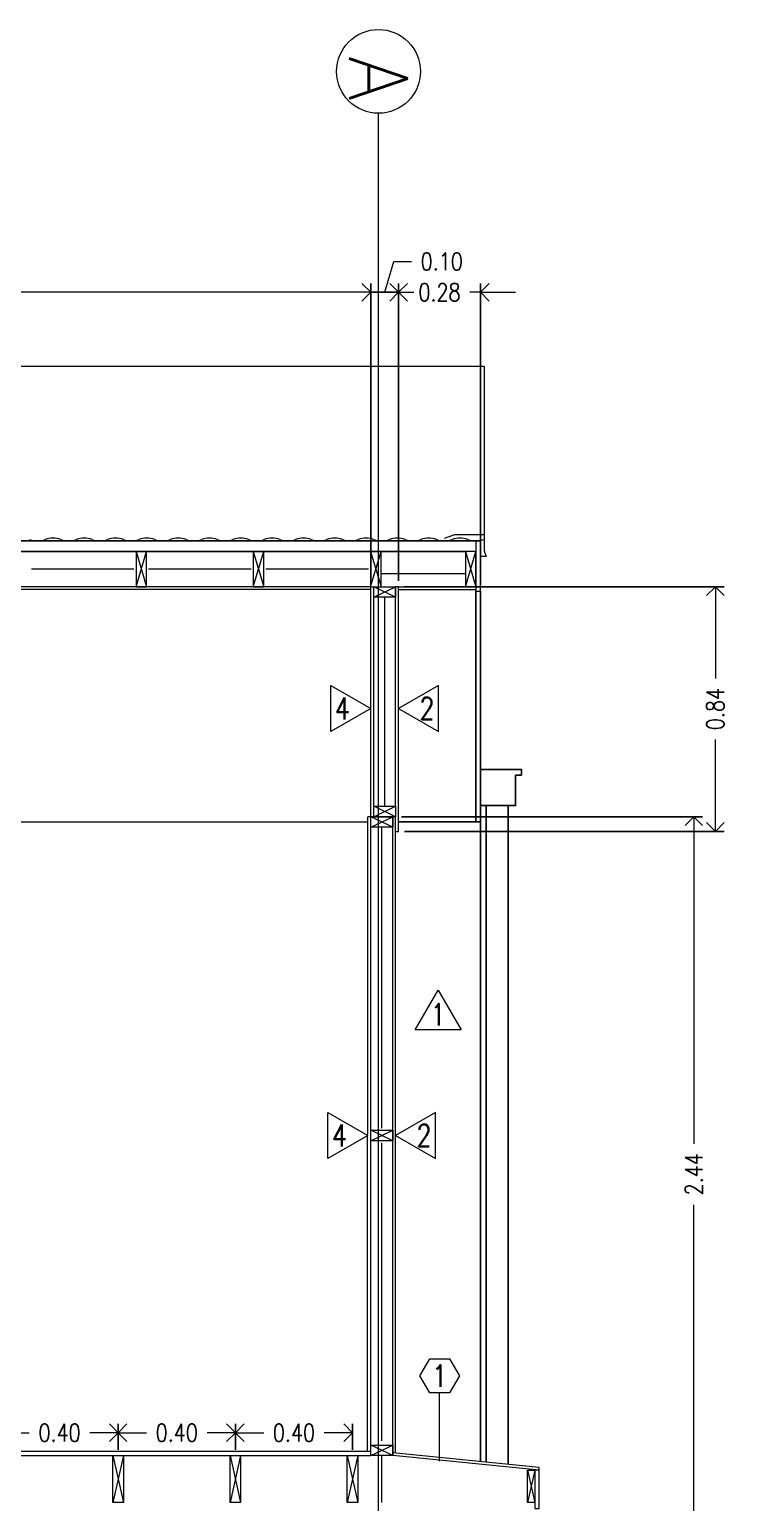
# Model space of a CAD drawing. Header units: inches. Extents: x 10.8 to 60.4, y 12.2 to 79.7.
# Drawn here: x 54.33 to 56.71, y 65.38 to 70.41 of the extents above; entities that cross this region are included whole.
import ezdxf
from ezdxf.enums import TextEntityAlignment as Align

# ---------------------------------------------------------------- set-up
doc = ezdxf.new("R2010")
doc.units = ezdxf.units.IN
doc.header["$MEASUREMENT"] = 0
doc.layers.get('DEFPOINTS').update_dxf_attribs({"color": 210})
for name, color, linetype, lineweight in [('A-ANNO-DIMS', 3, 'Continuous', 18), ('A-ANNO-SYMB', 3, 'Continuous', 18), ('A-ANNO-TEXT', 3, 'Continuous', 18), ('A-DETL-MBND', 3, 'Continuous', 18), ('A-ELEV-IDEN', 3, 'Continuous', 18), ('A-ELEV-MBE2', 4, 'Continuous', 25), ('A-WALL-PATT', 8, 'Continuous', 18), ('A-WALL-STUD', 3, 'Continuous', 18)]:
    doc.layers.add(name, color=color, linetype=linetype, lineweight=lineweight)
doc.styles.add('E-ROMANS', font='romans.shx', dxfattribs={"width": 0.8})
doc.dimstyles.new('E-0050_ARW_12', dxfattribs={"dimscale": 0.001, "dimtxt": 60, "dimasz": 60, "dimexe": 30, "dimexo": 20, "dimgap": 30, "dimtad": 0, "dimzin": 0, "dimdsep": 46, "dimtxsty": 'E-ROMANS', "dimblk": 'OPEN90', "dimcen": 30, "dimclrd": 256, "dimclre": 256, "dimclrt": 256, "dimadec": 0, "dimazin": 0, "dimtfac": 1, "dimtmove": 1, "dimatfit": 3, "dimldrblk": 'OPEN90', "dimfxl": 1, "dimtfill": 1, "dimtolj": 1, "dimtzin": 0, "dimlwd": -1, "dimarcsym": 0})

# ---------------------------------------------------------------- blocks, each defined once
blk = doc.blocks.new('_Open90')
at = {"color": 0, "linetype": 'ByBlock', "lineweight": -2}
for p, q in [((0, 0), (-1, 0)), ((-0.5, 0.5), (0, 0)), ((0, 0), (-0.5, -0.5))]:
    blk.add_line(p, q, dxfattribs=at)
blk = doc.blocks.new('*D1267')
at = {"layer": 'A-ANNO-DIMS', "lineweight": -2, "transparency": 16777216}
for p, q in [((55.5956, 67.7229), (56.6231, 67.7229)), ((55.5956, 65.2829), (56.6231, 65.2829))]:
    blk.add_line(p, q, dxfattribs=at)
at = {"layer": 'A-ANNO-DIMS', "transparency": 16777216}
for p, q in [((56.5931, 67.6629), (56.5931, 66.6072)), ((56.5931, 65.3429), (56.5931, 66.3986))]:
    blk.add_line(p, q, dxfattribs=at)
at = {"layer": 'DEFPOINTS', "color": 0, "transparency": 16777216}
for p in [(55.5756, 67.7229), (56.5931, 67.7229), (55.5756, 65.2829)]:
    blk.add_point(p, dxfattribs=at)
at = {"layer": 'A-ANNO-DIMS', "transparency": 16777216, "xscale": 0.06, "yscale": 0.06, "zscale": 0.06}
for p, rotation in [((56.5931, 67.7229), 90), ((56.5931, 65.2829), 270)]:
    blk.add_blockref('_Open90', p, dxfattribs=dict(at, rotation=rotation))
at = {"layer": 'A-ANNO-DIMS', "transparency": 16777216, "insert": (56.5931, 66.5029), "char_height": 0.06, "attachment_point": 5, "rotation": 90, "style": 'E-ROMANS', "bg_fill": 3, "box_fill_scale": 1.25, "bg_fill_color": 256, "bg_fill_true_color": 13158600, "bg_fill_transparency": 0}
blk.add_mtext('\\A1;2.44', dxfattribs=at)
blk = doc.blocks.new('*D1284')
at = {"layer": 'A-ANNO-DIMS', "lineweight": -2, "transparency": 16777216}
for p, q in [((54.2286, 65.5629), (54.2286, 65.6511)), ((54.6286, 65.5629), (54.6286, 65.6511))]:
    blk.add_line(p, q, dxfattribs=at)
at = {"layer": 'A-ANNO-DIMS', "transparency": 16777216}
for p, q in [((54.2886, 65.6211), (54.3255, 65.6211)), ((54.5686, 65.6211), (54.5318, 65.6211))]:
    blk.add_line(p, q, dxfattribs=at)
at = {"layer": 'DEFPOINTS', "color": 0, "transparency": 16777216}
for p in [(54.6286, 65.6211), (54.2286, 65.5429), (54.6286, 65.5429)]:
    blk.add_point(p, dxfattribs=at)
at = {"layer": 'A-ANNO-DIMS', "transparency": 16777216, "xscale": 0.06, "yscale": 0.06, "zscale": 0.06, "rotation": 180}
blk.add_blockref('_Open90', (54.2286, 65.6211), dxfattribs=at)
at = {"layer": 'A-ANNO-DIMS', "transparency": 16777216, "xscale": 0.06, "yscale": 0.06, "zscale": 0.06}
blk.add_blockref('_Open90', (54.6286, 65.6211), dxfattribs=at)
at = {"layer": 'A-ANNO-DIMS', "transparency": 16777216, "insert": (54.4286, 65.6211), "char_height": 0.06, "attachment_point": 5, "style": 'E-ROMANS', "bg_fill": 3, "box_fill_scale": 1.25, "bg_fill_color": 256, "bg_fill_true_color": 13158600, "bg_fill_transparency": 0}
blk.add_mtext('\\A1;0.40', dxfattribs=at)
blk = doc.blocks.new('*D1285')
at = {"layer": 'A-ANNO-DIMS', "lineweight": -2, "transparency": 16777216}
for p, q in [((54.6286, 65.5629), (54.6286, 65.6511)), ((55.0286, 65.5629), (55.0286, 65.6511))]:
    blk.add_line(p, q, dxfattribs=at)
at = {"layer": 'A-ANNO-DIMS', "transparency": 16777216}
for p, q in [((54.6886, 65.6211), (54.7255, 65.6211)), ((54.9686, 65.6211), (54.9318, 65.6211))]:
    blk.add_line(p, q, dxfattribs=at)
at = {"layer": 'DEFPOINTS', "color": 0, "transparency": 16777216}
for p in [(55.0286, 65.6211), (54.6286, 65.5429), (55.0286, 65.5429)]:
    blk.add_point(p, dxfattribs=at)
at = {"layer": 'A-ANNO-DIMS', "transparency": 16777216, "xscale": 0.06, "yscale": 0.06, "zscale": 0.06, "rotation": 180}
blk.add_blockref('_Open90', (54.6286, 65.6211), dxfattribs=at)
at = {"layer": 'A-ANNO-DIMS', "transparency": 16777216, "xscale": 0.06, "yscale": 0.06, "zscale": 0.06}
blk.add_blockref('_Open90', (55.0286, 65.6211), dxfattribs=at)
at = {"layer": 'A-ANNO-DIMS', "transparency": 16777216, "insert": (54.8286, 65.6211), "char_height": 0.06, "attachment_point": 5, "style": 'E-ROMANS', "bg_fill": 3, "box_fill_scale": 1.25, "bg_fill_color": 256, "bg_fill_true_color": 13158600, "bg_fill_transparency": 0}
blk.add_mtext('\\A1;0.40', dxfattribs=at)
blk = doc.blocks.new('*D1286')
at = {"layer": 'A-ANNO-DIMS', "lineweight": -2, "transparency": 16777216}
for p, q in [((55.0286, 65.5629), (55.0286, 65.6511)), ((55.4286, 65.5629), (55.4286, 65.6511))]:
    blk.add_line(p, q, dxfattribs=at)
at = {"layer": 'A-ANNO-DIMS', "transparency": 16777216}
for p, q in [((55.0886, 65.6211), (55.1255, 65.6211)), ((55.3686, 65.6211), (55.3318, 65.6211))]:
    blk.add_line(p, q, dxfattribs=at)
at = {"layer": 'DEFPOINTS', "color": 0, "transparency": 16777216}
for p in [(55.4286, 65.6211), (55.0286, 65.5429), (55.4286, 65.5429)]:
    blk.add_point(p, dxfattribs=at)
at = {"layer": 'A-ANNO-DIMS', "transparency": 16777216, "xscale": 0.06, "yscale": 0.06, "zscale": 0.06, "rotation": 180}
blk.add_blockref('_Open90', (55.0286, 65.6211), dxfattribs=at)
at = {"layer": 'A-ANNO-DIMS', "transparency": 16777216, "xscale": 0.06, "yscale": 0.06, "zscale": 0.06}
blk.add_blockref('_Open90', (55.4286, 65.6211), dxfattribs=at)
at = {"layer": 'A-ANNO-DIMS', "transparency": 16777216, "insert": (55.2286, 65.6211), "char_height": 0.06, "attachment_point": 5, "style": 'E-ROMANS', "bg_fill": 3, "box_fill_scale": 1.25, "bg_fill_color": 256, "bg_fill_true_color": 13158600, "bg_fill_transparency": 0}
blk.add_mtext('\\A1;0.40', dxfattribs=at)
blk = doc.blocks.new('*D1350')
at = {"layer": 'A-ANNO-DIMS', "lineweight": -2, "transparency": 16777216}
for p, q in [((55.6056, 68.5079), (56.6966, 68.5079)), ((55.6056, 67.6729), (56.6966, 67.6729))]:
    blk.add_line(p, q, dxfattribs=at)
at = {"layer": 'A-ANNO-DIMS', "transparency": 16777216}
for p, q in [((56.6666, 68.4479), (56.6666, 68.1947)), ((56.6666, 67.7329), (56.6666, 67.9861))]:
    blk.add_line(p, q, dxfattribs=at)
at = {"layer": 'DEFPOINTS', "color": 0, "transparency": 16777216}
for p in [(55.5856, 68.5079), (56.6666, 68.5079), (55.5856, 67.6729)]:
    blk.add_point(p, dxfattribs=at)
at = {"layer": 'A-ANNO-DIMS', "transparency": 16777216, "xscale": 0.06, "yscale": 0.06, "zscale": 0.06}
for p, rotation in [((56.6666, 68.5079), 90), ((56.6666, 67.6729), 270)]:
    blk.add_blockref('_Open90', p, dxfattribs=dict(at, rotation=rotation))
at = {"layer": 'A-ANNO-DIMS', "transparency": 16777216, "insert": (56.6666, 68.0904), "char_height": 0.06, "attachment_point": 5, "rotation": 90, "style": 'E-ROMANS', "bg_fill": 3, "box_fill_scale": 1.25, "bg_fill_color": 256, "bg_fill_true_color": 13158600, "bg_fill_transparency": 0}
blk.add_mtext('\\A1;0.84', dxfattribs=at)
blk = doc.blocks.new('*D1354')
at = {"layer": 'A-ANNO-DIMS', "lineweight": -2, "transparency": 16777216}
for p, q in [((52.1286, 68.5279), (52.1286, 69.5425)), ((55.4906, 68.5279), (55.4906, 69.5425))]:
    blk.add_line(p, q, dxfattribs=at)
at = {"layer": 'A-ANNO-DIMS', "transparency": 16777216}
for p, q in [((52.1886, 69.5125), (53.7065, 69.5125)), ((55.4306, 69.5125), (53.9128, 69.5125))]:
    blk.add_line(p, q, dxfattribs=at)
at = {"layer": 'DEFPOINTS', "color": 0, "transparency": 16777216}
for p in [(55.4906, 69.5125), (52.1286, 68.5079), (55.4906, 68.5079)]:
    blk.add_point(p, dxfattribs=at)
at = {"layer": 'A-ANNO-DIMS', "transparency": 16777216, "xscale": 0.06, "yscale": 0.06, "zscale": 0.06, "rotation": 180}
blk.add_blockref('_Open90', (52.1286, 69.5125), dxfattribs=at)
at = {"layer": 'A-ANNO-DIMS', "transparency": 16777216, "xscale": 0.06, "yscale": 0.06, "zscale": 0.06}
blk.add_blockref('_Open90', (55.4906, 69.5125), dxfattribs=at)
at = {"layer": 'A-ANNO-DIMS', "transparency": 16777216, "insert": (53.8096, 69.5125), "char_height": 0.06, "attachment_point": 5, "style": 'E-ROMANS', "bg_fill": 3, "box_fill_scale": 1.25, "bg_fill_color": 256, "bg_fill_true_color": 13158600, "bg_fill_transparency": 0}
blk.add_mtext('\\A1;3.36', dxfattribs=at)
blk = doc.blocks.new('*D1355')
at = {"layer": 'A-ANNO-DIMS', "transparency": 16777216}
for p, q in [((55.5381, 69.5125), (55.5696, 69.6175)), ((55.5696, 69.6175), (55.6296, 69.6175)), ((55.4306, 69.5125), (55.3706, 69.5125)), ((55.4906, 69.5125), (55.5856, 69.5125)), ((55.4906, 69.5125), (55.5856, 69.5125)), ((55.6456, 69.5125), (55.7056, 69.5125))]:
    blk.add_line(p, q, dxfattribs=at)
at = {"layer": 'A-ANNO-DIMS', "lineweight": -2, "transparency": 16777216}
for p, q in [((55.4906, 68.5279), (55.4906, 69.5425)), ((55.5856, 68.5279), (55.5856, 69.5425))]:
    blk.add_line(p, q, dxfattribs=at)
at = {"layer": 'DEFPOINTS', "color": 0, "transparency": 16777216}
for p in [(55.5856, 69.5125), (55.4906, 68.5079), (55.5856, 68.5079)]:
    blk.add_point(p, dxfattribs=at)
at = {"layer": 'A-ANNO-DIMS', "transparency": 16777216, "xscale": 0.06, "yscale": 0.06, "zscale": 0.06}
blk.add_blockref('_Open90', (55.4906, 69.5125), dxfattribs=at)
at = {"layer": 'A-ANNO-DIMS', "transparency": 16777216, "xscale": 0.06, "yscale": 0.06, "zscale": 0.06, "rotation": 180}
blk.add_blockref('_Open90', (55.5856, 69.5125), dxfattribs=at)
at = {"layer": 'A-ANNO-DIMS', "transparency": 16777216, "insert": (55.7328, 69.6175), "char_height": 0.06, "attachment_point": 5, "style": 'E-ROMANS', "bg_fill": 3, "box_fill_scale": 1.25, "bg_fill_color": 256, "bg_fill_true_color": 13158600, "bg_fill_transparency": 0}
blk.add_mtext('\\A1;0.10', dxfattribs=at)
blk = doc.blocks.new('*D1356')
at = {"layer": 'A-ANNO-DIMS', "lineweight": -2, "transparency": 16777216}
for p, q in [((55.5856, 68.5279), (55.5856, 69.5425)), ((55.8646, 68.5129), (55.8646, 69.5425))]:
    blk.add_line(p, q, dxfattribs=at)
at = {"layer": 'A-ANNO-DIMS', "transparency": 16777216}
for p, q in [((55.5256, 69.5125), (55.4656, 69.5125)), ((55.5856, 69.5125), (55.622, 69.5125)), ((55.8646, 69.5125), (55.8283, 69.5125)), ((55.9246, 69.5125), (55.9846, 69.5125))]:
    blk.add_line(p, q, dxfattribs=at)
at = {"layer": 'DEFPOINTS', "color": 0, "transparency": 16777216}
for p in [(55.8646, 69.5125), (55.5856, 68.5079), (55.8646, 68.4929)]:
    blk.add_point(p, dxfattribs=at)
at = {"layer": 'A-ANNO-DIMS', "transparency": 16777216, "xscale": 0.06, "yscale": 0.06, "zscale": 0.06}
blk.add_blockref('_Open90', (55.5856, 69.5125), dxfattribs=at)
at = {"layer": 'A-ANNO-DIMS', "transparency": 16777216, "xscale": 0.06, "yscale": 0.06, "zscale": 0.06, "rotation": 180}
blk.add_blockref('_Open90', (55.8646, 69.5125), dxfattribs=at)
at = {"layer": 'A-ANNO-DIMS', "transparency": 16777216, "insert": (55.7251, 69.5125), "char_height": 0.06, "attachment_point": 5, "style": 'E-ROMANS', "bg_fill": 3, "box_fill_scale": 1.25, "bg_fill_color": 256, "bg_fill_true_color": 13158600, "bg_fill_transparency": 0}
blk.add_mtext('\\A1;0.28', dxfattribs=at)

msp = doc.modelspace()

# ---------------------------------------------------------------- linework, layer by layer
at = {"layer": 'A-ANNO-SYMB'}
msp.add_line((55.5171, 61.5135), (55.5171, 70.1232), dxfattribs=at)
msp.add_lwpolyline([(55.7424, 68.6734), (55.7424, 68.6734), (55.7771, 68.6857), (55.8771, 68.6857), (55.8771, 68.6307), (55.8846, 68.6107), (55.8671, 68.6107)], dxfattribs=at)
msp.add_circle((55.5171, 70.2662), 0.143, dxfattribs=at)
for centre, start, end in [((54.3526, 68.7371), 248.5813, 291.4187), ((54.4061, 68.6009), 68.5813, 111.4187), ((54.4595, 68.7371), 248.5813, 291.4187), ((54.5129, 68.6009), 68.5813, 111.4187), ((54.5663, 68.7371), 248.5813, 291.4187), ((54.6198, 68.6009), 68.5813, 111.4187), ((54.6732, 68.7371), 248.5813, 291.4187), ((54.7266, 68.6009), 68.5813, 111.4187), ((54.78, 68.7371), 248.5813, 291.4187), ((54.8335, 68.6009), 68.5813, 111.4187), ((54.8869, 68.7371), 248.5813, 291.4187), ((54.9403, 68.6009), 68.5813, 111.4187), ((54.9937, 68.7371), 248.5813, 291.4187), ((55.0472, 68.6009), 68.5813, 111.4187), ((55.1006, 68.7371), 248.5813, 291.4187), ((55.154, 68.6009), 68.5813, 111.4187), ((55.2074, 68.7371), 248.5813, 291.4187), ((55.2609, 68.6009), 68.5813, 111.4187), ((55.3143, 68.7371), 248.5813, 291.4187), ((55.3677, 68.6009), 68.5813, 111.4187), ((55.4211, 68.7371), 248.5813, 291.4187), ((55.4746, 68.6009), 68.5813, 111.4187), ((55.528, 68.7371), 248.5813, 291.4187), ((55.5814, 68.6009), 68.5813, 111.4187), ((55.6348, 68.7371), 248.5813, 291.4187), ((55.6882, 68.6009), 68.5813, 111.4187), ((55.7417, 68.7371), 248.5813, 291.4187), ((55.7951, 68.6009), 68.5813, 111.4187), ((55.8485, 68.7371), 248.5813, 291.4187)]:
    msp.add_arc(centre, 0.0731, start, end, dxfattribs=at)
at = {"layer": 'A-ANNO-TEXT'}
for points in [[(55.4906, 68.0926), (55.3547, 68.0142), (55.3547, 68.171)], [(55.5856, 68.0926), (55.7215, 68.0142), (55.7215, 68.171)], [(55.4806, 66.6354), (55.3447, 66.557), (55.3447, 66.7139)]]:
    msp.add_lwpolyline(points, close=True, dxfattribs=at)
at = {"layer": 'A-DETL-MBND'}
for p, q in [((55.5256, 68.5529), (55.8136, 68.5529)), ((55.4906, 68.5079), (52.1186, 68.5079)), ((55.4906, 68.4979), (52.1286, 68.4979)), ((55.5856, 68.5079), (55.8136, 68.5079)), ((55.5856, 68.4979), (55.8496, 68.4979)), ((55.4797, 65.5579), (55.4806, 67.7229)), ((55.4906, 65.5579), (55.4906, 67.7229)), ((55.5756, 65.552), (55.5756, 67.7229))]:
    msp.add_line(p, q, dxfattribs=at)
for points in [[(55.5006, 67.7229), (55.4906, 67.7229), (55.4906, 68.5079)], [(55.5006, 67.7589), (55.5006, 68.5079)], [(55.5756, 67.7589), (55.5756, 68.5079)], [(55.5856, 68.5079), (55.5756, 68.5079)], [(55.4906, 67.7229), (55.4806, 67.7229)], [(55.5656, 65.5429), (55.5656, 67.7229)], [(48.6416, 65.5579), (55.4906, 65.5579)], [(48.6416, 65.5429), (55.4906, 65.5429)]]:
    msp.add_lwpolyline(points, dxfattribs=at)
at = {"layer": 'A-ELEV-MBE2'}
msp.add_line((52.1286, 67.7061), (55.4806, 67.7047), dxfattribs=at)
for points in [[(48.2826, 68.6639), (55.8646, 68.6639)], [(48.2826, 68.6279), (55.8136, 68.6279)], [(55.8646, 67.8847), (56.0046, 67.8847), (56.0046, 67.8647), (55.9846, 67.8647), (55.9846, 67.7609), (55.8646, 67.7609)]]:
    msp.add_lwpolyline(points, dxfattribs=at)
at = {"layer": 'A-WALL-PATT', "ltscale": 0.15}
for p, q in [((54.6826, 68.5679), (54.3326, 68.5679)), ((55.0826, 68.5679), (54.7326, 68.5679)), ((55.4826, 68.5679), (55.1326, 68.5679))]:
    msp.add_line(p, q, dxfattribs=at)
at = {"layer": 'A-WALL-PATT', "ltscale": 0.1}
for p, q in [((55.5381, 67.7589), (55.5381, 68.4719)), ((55.5281, 66.6604), (55.5281, 67.6869)), ((55.5281, 65.5929), (55.5281, 66.6104)), ((55.5281, 65.3829), (55.5281, 65.5429))]:
    msp.add_line(p, q, dxfattribs=at)
at = {"layer": 'A-WALL-STUD'}
msp.add_lwpolyline([(55.8496, 68.6639), (55.8496, 68.5079), (55.8496, 68.4929), (55.8646, 68.4929), (55.8646, 68.6639), (55.8496, 68.6639)], dxfattribs=at)

# ---------------------------------------------------------------- texts
at = {"layer": 'A-ANNO-TEXT', "char_height": 0.075, "attachment_point": 5, "style": 'E-ROMANS'}
for s, insert, rotation in [('\\pi-0.45,l0.45,t0.45;4', (55.3937, 68.0926), 359.9995), ('\\pi-0.45,l0.45,t0.45;2', (55.6825, 68.0926), 0.0005), ('\\pi-0.45,l0.45,t0.45;4', (55.3837, 66.6354), 359.9995)]:
    msp.add_mtext(s, dxfattribs=dict(at, insert=insert, rotation=rotation))
at = {"layer": 'A-ANNO-TEXT', "style": 'E-ROMANS'}
msp.add_attdef('A', text='0.00', height=0.2, rotation=270, dxfattribs=at).set_placement((55.5171, 70.242), align=Align.MIDDLE_CENTER)

# ---------------------------------------------------------------- next in the draw order: dimensions: what is measured, and where the dimension line sits
at = {"layer": 'A-ANNO-DIMS'}
for base, p1, p2, picture, middle in [((55.4906, 69.5125), (52.1286, 68.5079), (55.4906, 68.5079), '*D1354', (53.8096, 69.5125)), ((54.6286, 65.6211), (54.2286, 65.5429), (54.6286, 65.5429), '*D1284', (54.4286, 65.6211))]:
    dim = msp.add_linear_dim(base=base, p1=p1, p2=p2, dimstyle='E-0050_ARW_12', dxfattribs=at)
    dim.commit()
    dim.dimension.update_dxf_attribs({"geometry": picture, "text_midpoint": middle})
dim = msp.add_linear_dim(base=(56.5931, 67.7229), p1=(55.5756, 65.2829), p2=(55.5756, 67.7229), angle=270, dimstyle='E-0050_ARW_12', dxfattribs=at)
dim.commit()
dim.dimension.update_dxf_attribs({"geometry": '*D1267', "text_midpoint": (56.5931, 66.5029)})

# ---------------------------------------------------------------- next in the draw order: linework, layer by layer
at = {"layer": 'A-ANNO-TEXT'}
msp.add_line((55.7257, 65.5242), (55.7257, 65.7567), dxfattribs=at)
for points in [[(55.7202, 67.1312), (55.7987, 66.9954), (55.6418, 66.9954)], [(55.5756, 66.6354), (55.7115, 66.557), (55.7115, 66.7139)], [(55.692, 65.7567), (55.6584, 65.815), (55.692, 65.8733), (55.7594, 65.8733), (55.793, 65.815), (55.7594, 65.7567)]]:
    msp.add_lwpolyline(points, close=True, dxfattribs=at)
at = {"layer": 'A-DETL-MBND'}
for p, q in [((56.0656, 65.503), (55.5656, 65.553)), ((56.0656, 65.4929), (55.5656, 65.5429)), ((56.0656, 65.4929), (56.0656, 65.503))]:
    msp.add_line(p, q, dxfattribs=at)
msp.add_lwpolyline([(55.5756, 67.6729), (55.5856, 67.6729), (55.5856, 68.5079)], dxfattribs=at)
at = {"layer": 'A-ELEV-MBE2'}
for q in [(55.5856, 67.7061), (55.8646, 65.5231)]:
    msp.add_line((55.8646, 67.7061), q, dxfattribs=at)
for points in [[(55.8496, 68.4929), (55.8496, 67.7061)], [(55.8646, 68.4929), (55.8646, 67.7061)], [(55.8846, 67.7609), (55.8846, 65.5211)], [(55.9596, 65.5136), (55.9596, 67.7609)]]:
    msp.add_lwpolyline(points, dxfattribs=at)
at = {"layer": 'A-WALL-STUD'}
for p, q in [((55.5656, 66.6174), (55.4906, 66.6534)), ((55.4906, 66.6174), (55.5656, 66.6534)), ((55.5656, 65.5429), (55.4906, 65.5789)), ((55.4906, 65.5429), (55.5656, 65.5789)), ((56.0506, 65.4929), (56.0256, 65.3829)), ((56.0256, 65.4929), (56.0506, 65.3829))]:
    msp.add_line(p, q, dxfattribs=at)
for points in [[(54.7256, 68.6279), (54.6896, 68.6279), (54.6896, 68.5079), (54.7256, 68.5079)], [(55.1256, 68.6279), (55.0896, 68.6279), (55.0896, 68.5079), (55.1256, 68.5079)], [(55.5656, 66.6174), (55.4906, 66.6174), (55.4906, 66.6534), (55.5656, 66.6534)], [(55.5656, 65.5429), (55.4906, 65.5429), (55.4906, 65.5789), (55.5656, 65.5789)], [(56.0506, 65.4929), (56.0506, 65.3829), (56.0256, 65.3829), (56.0256, 65.4929)], [(56.0506, 65.4929), (56.0506, 65.3829), (56.0506, 65.3629), (56.0656, 65.3629), (56.0656, 65.4929)]]:
    msp.add_lwpolyline(points, close=True, dxfattribs=at)
for points in [[(54.6896, 68.6279), (54.7256, 68.5079)], [(54.6896, 68.5079), (54.7256, 68.6279)], [(55.0896, 68.6279), (55.1256, 68.5079)], [(55.0896, 68.5079), (55.1256, 68.6279)]]:
    msp.add_lwpolyline(points, dxfattribs=at)

# ---------------------------------------------------------------- next in the draw order: texts
at = {"layer": 'A-ANNO-TEXT', "char_height": 0.075, "attachment_point": 5, "style": 'E-ROMANS'}
for s, insert, rotation in [('\\pi-0.45,l0.45,t0.45;1', (55.7202, 67.048), 359.9995), ('\\pi-0.45,l0.45,t0.45;2', (55.6725, 66.6354), 0.0005), ('\\pi-0.45,l0.45,t0.45;1', (55.7257, 65.815), 359.9995)]:
    msp.add_mtext(s, dxfattribs=dict(at, insert=insert, rotation=rotation))

# ---------------------------------------------------------------- next in the draw order: dimensions: what is measured, and where the dimension line sits
at = {"layer": 'A-ANNO-DIMS'}
dim = msp.add_linear_dim(base=(55.0286, 65.6211), p1=(54.6286, 65.5429), p2=(55.0286, 65.5429), dimstyle='E-0050_ARW_12', dxfattribs=at)
dim.commit()
dim.dimension.update_dxf_attribs({"geometry": '*D1285', "text_midpoint": (54.8286, 65.6211)})

# ---------------------------------------------------------------- next in the draw order: linework, layer by layer
at = {"layer": 'A-WALL-STUD'}
for points in [[(54.6466, 65.5429), (54.6466, 65.3829), (54.6106, 65.3829), (54.6106, 65.5429), (54.6466, 65.5429)], [(54.6106, 65.5429), (54.6466, 65.3829)], [(54.6466, 65.5429), (54.6106, 65.3829)]]:
    msp.add_lwpolyline(points, dxfattribs=at)

# ---------------------------------------------------------------- next in the draw order: dimensions: what is measured, and where the dimension line sits
at = {"layer": 'A-ANNO-DIMS'}
dim = msp.add_linear_dim(base=(56.66657, 68.50794), p1=(55.58561, 67.67291), p2=(55.58561, 68.50794), angle=90, dimstyle='E-0050_ARW_12', dxfattribs=at)
dim.commit()
dim.dimension.update_dxf_attribs({"geometry": '*D1350', "text_midpoint": (56.66657, 68.09043)})
dim = msp.add_linear_dim(base=(55.4286, 65.6211), p1=(55.0286, 65.5429), p2=(55.4286, 65.5429), dimstyle='E-0050_ARW_12', dxfattribs=at)
dim.commit()
dim.dimension.update_dxf_attribs({"geometry": '*D1286', "text_midpoint": (55.2286, 65.6211)})

# ---------------------------------------------------------------- next in the draw order: linework, layer by layer
at = {"layer": 'A-WALL-STUD'}
for p, q in [((55.5756, 67.7229), (55.5006, 67.7589)), ((55.5006, 67.7229), (55.5756, 67.7589)), ((55.5656, 67.6869), (55.4906, 67.7229)), ((55.4906, 67.6869), (55.5656, 67.7229))]:
    msp.add_line(p, q, dxfattribs=at)
for points in [[(55.5756, 67.7229), (55.5006, 67.7229), (55.5006, 67.7589), (55.5756, 67.7589)], [(55.5656, 67.6869), (55.4906, 67.6869), (55.4906, 67.7229), (55.5656, 67.7229)]]:
    msp.add_lwpolyline(points, close=True, dxfattribs=at)
for points in [[(55.0466, 65.5429), (55.0466, 65.3829), (55.0106, 65.3829), (55.0106, 65.5429), (55.0466, 65.5429)], [(55.0106, 65.5429), (55.0466, 65.3829)], [(55.0466, 65.5429), (55.0106, 65.3829)], [(55.4466, 65.5429), (55.4466, 65.3829), (55.4106, 65.3829), (55.4106, 65.5429), (55.4466, 65.5429)], [(55.4106, 65.5429), (55.4466, 65.3829)], [(55.4466, 65.5429), (55.4106, 65.3829)]]:
    msp.add_lwpolyline(points, dxfattribs=at)

# ---------------------------------------------------------------- next in the draw order: dimensions: what is measured, and where the dimension line sits
at = {"layer": 'A-ANNO-DIMS'}
dim = msp.add_linear_dim(base=(55.5856087123, 69.5125424392), p1=(55.4906087123, 68.5079398952), p2=(55.5856087123, 68.5079398952), dimstyle='E-0050_ARW_12', dxfattribs=at)
dim.commit()
dim.dimension.update_dxf_attribs({"geometry": '*D1355', "text_midpoint": (55.6596087123, 69.6175424392)})

# ---------------------------------------------------------------- next in the draw order: dimensions: what is measured, and where the dimension line sits
dim = msp.add_linear_dim(base=(55.8646, 69.5125), p1=(55.5856, 68.5079), p2=(55.8646, 68.4929), dimstyle='E-0050_ARW_12', dxfattribs=at)
dim.commit()
dim.dimension.update_dxf_attribs({"geometry": '*D1356', "text_midpoint": (55.7251, 69.5125)})

# ---------------------------------------------------------------- next in the draw order: linework, layer by layer
at = {"layer": 'A-ELEV-IDEN'}
msp.add_lwpolyline([(48.2551, 68.6857), (48.2551, 69.2599), (55.8771, 69.2599), (55.8771, 68.6857)], dxfattribs=at)
at = {"layer": 'A-WALL-STUD'}
for p, q in [((55.5756, 68.4719), (55.5006, 68.5079)), ((55.5006, 68.4719), (55.5756, 68.5079))]:
    msp.add_line(p, q, dxfattribs=at)
for points in [[(55.5256, 68.6279), (55.4896, 68.6279), (55.4896, 68.5079), (55.5256, 68.5079)], [(55.8496, 68.6279), (55.8136, 68.6279), (55.8136, 68.5079), (55.8496, 68.5079)], [(55.5756, 68.4719), (55.5006, 68.4719), (55.5006, 68.5079), (55.5756, 68.5079)]]:
    msp.add_lwpolyline(points, close=True, dxfattribs=at)
for points in [[(55.4896, 68.6279), (55.5256, 68.5079)], [(55.4896, 68.5079), (55.5256, 68.6279)], [(55.8136, 68.6279), (55.8496, 68.5079)], [(55.8136, 68.5079), (55.8496, 68.6279)]]:
    msp.add_lwpolyline(points, dxfattribs=at)

doc.saveas('drawing.dxf')
